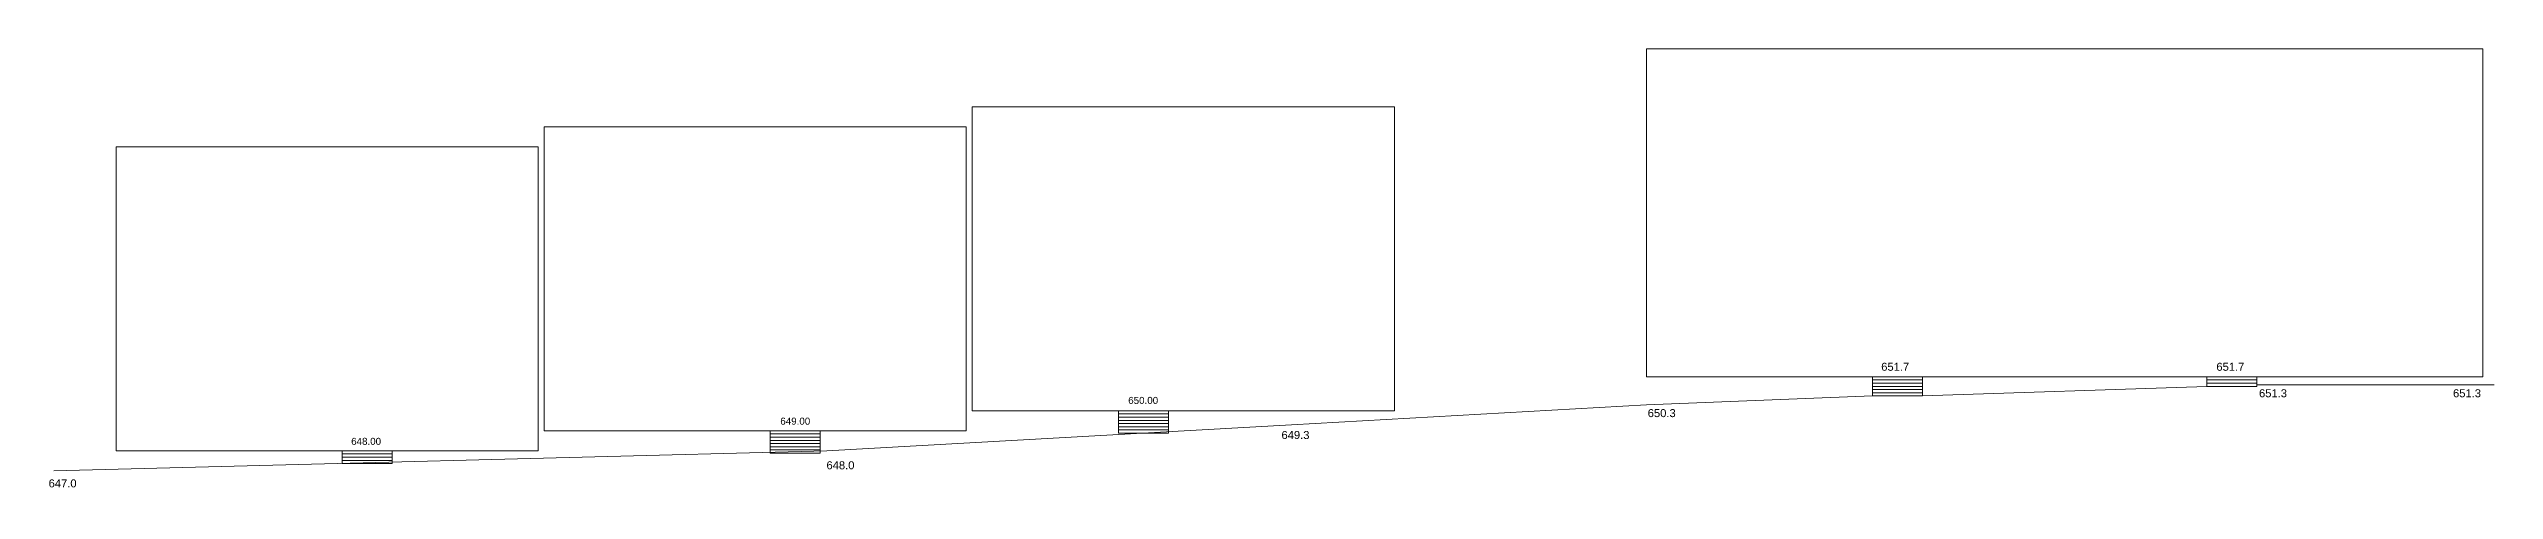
# Model space of a CAD drawing. Header units: millimetres. Extents: x 475616349 to 476941521, y 4620115302 to 4621446928.
# Drawn here: x 476417752 to 476539972, y 4620115302 to 4620137366 of the extents above; entities that cross this region are included whole.
import ezdxf

# ---------------------------------------------------------------- set-up
doc = ezdxf.new("R2010")
doc.units = ezdxf.units.MM
doc.header["$MEASUREMENT"] = 0
doc.set_wipeout_variables(frame=1)
doc.linetypes.add('Wipeout_Contour', pattern=[1000, 0, -1000])
doc.layers.add('New_Annotation - Text_Pen_No__1', color=1, linetype='Continuous', lineweight=0)
doc.layers.add('New_Structural - Bearing_Pen_No__1', color=1, linetype='Continuous', lineweight=0)
doc.layers.add('New_New_SAVELE_CONT-MNR_Pen_No__30_Pen_No__28', color=7, linetype='Continuous', lineweight=0, true_color=0x135817)
doc.layers.add('New_Structural - Bearing_Pen_No__28', color=7, linetype='Continuous', lineweight=0, true_color=0x135817)
doc.styles.add('GENERATED_STYLE_1', font='arial.ttf')

msp = doc.modelspace()

# ---------------------------------------------------------------- linework, layer by layer
at = {"layer": 'New_New_SAVELE_CONT-MNR_Pen_No__30_Pen_No__28', "color": 108, "linetype": 'Continuous', "lineweight": 0, "true_color": 0x135817, "flags": 128}
for points in [[(476463907.131, 4620134469.903), (476485007.131, 4620134469.903), (476485007.131, 4620119269.903), (476463907.131, 4620119269.903)], [(476442507.131, 4620133469.903), (476463607.131, 4620133469.903), (476463607.131, 4620118269.903), (476442507.131, 4620118269.903)], [(476421107.131, 4620132469.903), (476442207.131, 4620132469.903), (476442207.131, 4620117269.903), (476421107.131, 4620117269.903)]]:
    msp.add_lwpolyline(points, close=True, dxfattribs=at)
at = {"layer": 'New_Structural - Bearing_Pen_No__1', "color": 1, "linetype": 'Continuous', "lineweight": 0}
for p, q in [((476511407.131, 4620120009.903), (476525607.131, 4620120489.903)), ((476525607.131, 4620120489.903), (476528107.131, 4620120489.903)), ((476528107.131, 4620120569.903), (476539971.959, 4620120569.903)), ((476497607.131, 4620119569.903), (476479861.532, 4620118569.903)), ((476497607.131, 4620119569.903), (476508907.131, 4620120009.903)), ((476508907.131, 4620120009.903), (476511407.131, 4620120009.903)), ((476479861.532, 4620118569.903), (476456633.057, 4620117269.903)), ((476456633.057, 4620117269.903), (476417995.291, 4620116269.903))]:
    msp.add_line(p, q, dxfattribs=at)
at = {"layer": 'New_Structural - Bearing_Pen_No__28', "color": 108, "linetype": 'Continuous', "lineweight": 0, "true_color": 0x135817, "flags": 128}
for points in [[(476497607.131, 4620120969.903), (476539407.131, 4620120969.903), (476539407.131, 4620137365.939), (476497607.131, 4620137365.939)], [(476508907.131, 4620120809.903), (476511407.131, 4620120809.903), (476511407.131, 4620120969.903), (476508907.131, 4620120969.903)], [(476508907.131, 4620120649.903), (476511407.131, 4620120649.903), (476511407.131, 4620120809.903), (476508907.131, 4620120809.903)], [(476508907.131, 4620120489.903), (476511407.131, 4620120489.903), (476511407.131, 4620120649.903), (476508907.131, 4620120649.903)], [(476508907.131, 4620120329.903), (476511407.131, 4620120329.903), (476511407.131, 4620120489.903), (476508907.131, 4620120489.903)], [(476525607.131, 4620120809.903), (476528107.131, 4620120809.903), (476528107.131, 4620120969.903), (476525607.131, 4620120969.903)], [(476525607.131, 4620120649.903), (476528107.131, 4620120649.903), (476528107.131, 4620120809.903), (476525607.131, 4620120809.903)], [(476525607.131, 4620120489.903), (476528107.131, 4620120489.903), (476528107.131, 4620120649.903), (476525607.131, 4620120649.903)], [(476471207.131, 4620119109.903), (476473707.131, 4620119109.903), (476473707.131, 4620119269.903), (476471207.131, 4620119269.903)], [(476508907.131, 4620120169.903), (476511407.131, 4620120169.903), (476511407.131, 4620120329.903), (476508907.131, 4620120329.903)], [(476508907.131, 4620120009.903), (476511407.131, 4620120009.903), (476511407.131, 4620120169.903), (476508907.131, 4620120169.903)], [(476453807.131, 4620118109.903), (476456307.131, 4620118109.903), (476456307.131, 4620118269.903), (476453807.131, 4620118269.903)], [(476453807.131, 4620117949.903), (476456307.131, 4620117949.903), (476456307.131, 4620118109.903), (476453807.131, 4620118109.903)], [(476471207.131, 4620118949.903), (476473707.131, 4620118949.903), (476473707.131, 4620119109.903), (476471207.131, 4620119109.903)], [(476471207.131, 4620118789.903), (476473707.131, 4620118789.903), (476473707.131, 4620118949.903), (476471207.131, 4620118949.903)], [(476471207.131, 4620118629.903), (476473707.131, 4620118629.903), (476473707.131, 4620118789.903), (476471207.131, 4620118789.903)], [(476471207.131, 4620118469.903), (476473707.131, 4620118469.903), (476473707.131, 4620118629.903), (476471207.131, 4620118629.903)], [(476471207.131, 4620118309.903), (476473707.131, 4620118309.903), (476473707.131, 4620118469.903), (476471207.131, 4620118469.903)], [(476471207.131, 4620118149.903), (476473707.131, 4620118149.903), (476473707.131, 4620118309.903), (476471207.131, 4620118309.903)], [(476432407.131, 4620117109.903), (476434907.131, 4620117109.903), (476434907.131, 4620117269.903), (476432407.131, 4620117269.903)], [(476432407.131, 4620116949.903), (476434907.131, 4620116949.903), (476434907.131, 4620117109.903), (476432407.131, 4620117109.903)], [(476432407.131, 4620116789.903), (476434907.131, 4620116789.903), (476434907.131, 4620116949.903), (476432407.131, 4620116949.903)], [(476432407.131, 4620116629.903), (476434907.131, 4620116629.903), (476434907.131, 4620116789.903), (476432407.131, 4620116789.903)], [(476453807.131, 4620117789.903), (476456307.131, 4620117789.903), (476456307.131, 4620117949.903), (476453807.131, 4620117949.903)], [(476453807.131, 4620117629.903), (476456307.131, 4620117629.903), (476456307.131, 4620117789.903), (476453807.131, 4620117789.903)], [(476453807.131, 4620117469.903), (476456307.131, 4620117469.903), (476456307.131, 4620117629.903), (476453807.131, 4620117629.903)], [(476453807.131, 4620117309.903), (476456307.131, 4620117309.903), (476456307.131, 4620117469.903), (476453807.131, 4620117469.903)], [(476453807.131, 4620117149.903), (476456307.131, 4620117149.903), (476456307.131, 4620117309.903), (476453807.131, 4620117309.903)]]:
    msp.add_lwpolyline(points, close=True, dxfattribs=at)

# ---------------------------------------------------------------- next in the draw order: wipeouts: each hides what was drawn before it
at = {"color": 1, "linetype": 'Wipeout_Contour', "lineweight": 0, "ltscale": 18578518347.90818}
msp.add_wipeout([(476509353.17, 4620121761.262), (476510720.942, 4620121761.262), (476510720.942, 4620121132.689), (476509353.17, 4620121132.689)], dxfattribs=at).dxf.layer = 'New_Annotation - Text_Pen_No__1'
at = {"color": 1, "linetype": 'Wipeout_Contour', "lineweight": 0, "ltscale": 18578525222.83547}
msp.add_wipeout([(476526105.669, 4620121761.262), (476527473.441, 4620121761.262), (476527473.441, 4620121132.689), (476526105.669, 4620121132.689)], dxfattribs=at).dxf.layer = 'New_Annotation - Text_Pen_No__1'
at = {"color": 1, "linetype": 'Wipeout_Contour', "lineweight": 0, "ltscale": 18578520826.70155}
msp.add_wipeout([(476528237.19, 4620120436.548), (476529604.968, 4620120436.548), (476529604.968, 4620119807.977), (476528237.19, 4620119807.977)], dxfattribs=at).dxf.layer = 'New_Annotation - Text_Pen_No__1'
at = {"color": 1, "linetype": 'Wipeout_Contour', "lineweight": 0, "ltscale": 18578524806.55391}
msp.add_wipeout([(476537934.794, 4620120436.548), (476539302.572, 4620120436.548), (476539302.572, 4620119807.977), (476537934.794, 4620119807.977)], dxfattribs=at).dxf.layer = 'New_Annotation - Text_Pen_No__1'
at = {"color": 1, "linetype": 'Wipeout_Contour', "lineweight": 0, "ltscale": 18578496243.32708}
msp.add_wipeout([(476471716.786, 4620120043.227), (476473179.195, 4620120043.227), (476473179.195, 4620119493.227), (476471716.786, 4620119493.227)], dxfattribs=at).dxf.layer = 'New_Annotation - Text_Pen_No__1'
at = {"color": 1, "linetype": 'Wipeout_Contour', "lineweight": 0, "ltscale": 18578504338.63051}
msp.add_wipeout([(476497682.398, 4620119444.05), (476499050.171, 4620119444.05), (476499050.171, 4620118815.478), (476497682.398, 4620118815.478)], dxfattribs=at).dxf.layer = 'New_Annotation - Text_Pen_No__1'
at = {"color": 1, "linetype": 'Wipeout_Contour', "lineweight": 0, "ltscale": 18578472161.06097}
msp.add_wipeout([(476432876.333, 4620117996.181), (476434338.734, 4620117996.181), (476434338.734, 4620117446.181), (476432876.333, 4620117446.181)], dxfattribs=at).dxf.layer = 'New_Annotation - Text_Pen_No__1'
at = {"color": 1, "linetype": 'Wipeout_Contour', "lineweight": 0, "ltscale": 18578484977.85043}
msp.add_wipeout([(476454327.071, 4620119005.288), (476455789.473, 4620119005.288), (476455789.473, 4620118455.288), (476454327.071, 4620118455.288)], dxfattribs=at).dxf.layer = 'New_Annotation - Text_Pen_No__1'
at = {"color": 1, "linetype": 'Wipeout_Contour', "lineweight": 0, "ltscale": 18578492473.40621}
msp.add_wipeout([(476479376.064, 4620118350.007), (476480743.841, 4620118350.007), (476480743.841, 4620117721.435), (476479376.064, 4620117721.435)], dxfattribs=at).dxf.layer = 'New_Annotation - Text_Pen_No__1'
at = {"color": 1, "linetype": 'Wipeout_Contour', "lineweight": 0, "ltscale": 18578477117.32626}
msp.add_wipeout([(476456633.057, 4620116836.092), (476458000.838, 4620116836.092), (476458000.838, 4620116207.52), (476456633.057, 4620116207.52)], dxfattribs=at).dxf.layer = 'New_Annotation - Text_Pen_No__1'
at = {"color": 1, "linetype": 'Wipeout_Contour', "lineweight": 0, "ltscale": 18578457560.26342}
msp.add_wipeout([(476417751.66, 4620115930.446), (476419119.433, 4620115930.446), (476419119.433, 4620115301.873), (476417751.66, 4620115301.873)], dxfattribs=at).dxf.layer = 'New_Annotation - Text_Pen_No__1'

# ---------------------------------------------------------------- next in the draw order: texts
at = {"layer": 'New_Annotation - Text_Pen_No__1', "color": 1, "linetype": 'Continuous', "lineweight": 0, "attachment_point": 2, "style": 'GENERATED_STYLE_1'}
for s, insert, char_height in [('\\A1;{\\pqc;\\fArial|b0|i0|c0|p34;651.\\fArial|b0|i0|c0|p34;7}', (476510037.056, 4620121669.834), 400), ('\\A1;{\\pqc;\\fArial|b0|i0|c0|p34;651.\\fArial|b0|i0|c0|p34;7}', (476526789.555, 4620121669.834), 400), ('\\A1;{\\pqc;\\fArial|b0|i0|c0|p34;6\\fArial|b0|i0|c0|p34;50\\fArial|b0|i0|c0|p34;.00}', (476472447.99, 4620119963.227), 350), ('\\A1;{\\pqc;\\fArial|b0|i0|c0|p34;65\\fArial|b0|i0|c0|p34;0\\fArial|b0|i0|c0|p34;.3}', (476498366.285, 4620119352.622), 400), ('\\A1;{\\pqc;\\fArial|b0|i0|c0|p34;65\\fArial|b0|i0|c0|p34;1\\fArial|b0|i0|c0|p34;.3}', (476528921.079, 4620120345.12), 400), ('\\A1;{\\pqc;\\fArial|b0|i0|c0|p34;65\\fArial|b0|i0|c0|p34;1\\fArial|b0|i0|c0|p34;.3}', (476538618.683, 4620120345.12), 400), ('\\A1;{\\pqc;\\fArial|b0|i0|c0|p34;6\\fArial|b0|i0|c0|p34;49\\fArial|b0|i0|c0|p34;.00}', (476455058.272, 4620118925.288), 350), ('\\A1;{\\pqc;\\fArial|b0|i0|c0|p34;6\\fArial|b0|i0|c0|p34;49\\fArial|b0|i0|c0|p34;.3}', (476480059.953, 4620118258.578), 400), ('\\A1;{\\pqc;\\fArial|b0|i0|c0|p34;6\\fArial|b0|i0|c0|p34;48\\fArial|b0|i0|c0|p34;.00}', (476433607.534, 4620117916.181), 350), ('\\A1;{\\pqc;\\fArial|b0|i0|c0|p34;64\\fArial|b0|i0|c0|p34;8\\fArial|b0|i0|c0|p34;.\\fArial|b0|i0|c0|p34;0}', (476457316.947, 4620116744.664), 400), ('\\A1;{\\pqc;\\fArial|b0|i0|c0|p34;64\\fArial|b0|i0|c0|p34;7\\fArial|b0|i0|c0|p34;.0}', (476418435.547, 4620115839.017), 400)]:
    msp.add_mtext(s, dxfattribs=dict(at, insert=insert, char_height=char_height))

doc.saveas('drawing.dxf')
